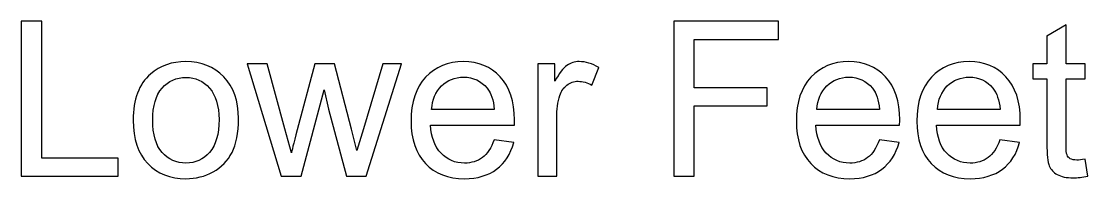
# Model space of a CAD drawing. Header units: millimetres. Extents: x -961 to -101, y 26 to 952.
# Drawn here: x -909.7 to -847.2, y 903.8 to 913 of the extents above; entities that cross this region are included whole.
import ezdxf

# ---------------------------------------------------------------- set-up
doc = ezdxf.new("R2010")
doc.units = ezdxf.units.MM
doc.header["$MEASUREMENT"] = 0
doc.layers.add('Layer 1', color=7, linetype='Continuous')

msp = doc.modelspace()

# ---------------------------------------------------------------- linework, layer by layer
at = {"layer": 'Layer 1', "color": 250}
for points, knots in [([(-909.7424, 903.8897), (-909.7424, 903.8897), (-909.7424, 912.9829), (-909.7424, 912.9829), (-909.7424, 912.9829), (-909.7424, 912.9829), (-908.5359, 912.9829), (-908.5359, 912.9829), (-908.5359, 912.9829), (-908.5359, 912.9829), (-908.5359, 904.9565), (-908.5359, 904.9565), (-908.5359, 904.9565), (-908.5359, 904.9565), (-904.0655, 904.9565), (-904.0655, 904.9565), (-904.0655, 904.9565), (-904.0655, 904.9565), (-904.0655, 903.8897), (-904.0655, 903.8897), (-904.0655, 903.8897), (-904.0655, 903.8897), (-909.7424, 903.8897), (-909.7424, 903.8897)], [0, 0, 0, 0, 0.1428571, 0.1428571, 0.1428571, 0.1428571, 0.2857143, 0.2857143, 0.2857143, 0.2857143, 0.4285714, 0.4285714, 0.4285714, 0.4285714, 0.5714286, 0.5714286, 0.5714286, 0.5714286, 0.7142857, 0.7142857, 0.7142857, 0.7142857, 1, 1, 1, 1]), ([(-871.5091, 903.8897), (-871.5091, 903.8897), (-871.5091, 912.9829), (-871.5091, 912.9829), (-871.5091, 912.9829), (-871.5091, 912.9829), (-865.375, 912.9829), (-865.375, 912.9829), (-865.375, 912.9829), (-865.375, 912.9829), (-865.375, 911.9161), (-865.375, 911.9161), (-865.375, 911.9161), (-865.375, 911.9161), (-870.3026, 911.9161), (-870.3026, 911.9161), (-870.3026, 911.9161), (-870.3026, 911.9161), (-870.3026, 909.084), (-870.3026, 909.084), (-870.3026, 909.084), (-870.3026, 909.084), (-866.0354, 909.084), (-866.0354, 909.084), (-866.0354, 909.084), (-866.0354, 909.084), (-866.0354, 908.0172), (-866.0354, 908.0172), (-866.0354, 908.0172), (-866.0354, 908.0172), (-870.3026, 908.0172), (-870.3026, 908.0172), (-870.3026, 908.0172), (-870.3026, 908.0172), (-870.3026, 903.8897), (-870.3026, 903.8897), (-870.3026, 903.8897), (-870.3026, 903.8897), (-871.5091, 903.8897), (-871.5091, 903.8897)], [0, 0, 0, 0, 0.0909091, 0.0909091, 0.0909091, 0.0909091, 0.1818182, 0.1818182, 0.1818182, 0.1818182, 0.2727273, 0.2727273, 0.2727273, 0.2727273, 0.3636364, 0.3636364, 0.3636364, 0.3636364, 0.4545455, 0.4545455, 0.4545455, 0.4545455, 0.5454545, 0.5454545, 0.5454545, 0.5454545, 0.6363636, 0.6363636, 0.6363636, 0.6363636, 0.7272727, 0.7272727, 0.7272727, 0.7272727, 0.8181818, 0.8181818, 0.8181818, 0.8181818, 1, 1, 1, 1]), ([(-847.4024, 904.8867), (-847.4024, 904.8867), (-847.25, 903.9003), (-847.25, 903.9003), (-847.25, 903.9003), (-847.5633, 903.8347), (-847.8448, 903.8008), (-848.0903, 903.8008), (-848.0903, 903.8008), (-848.4946, 903.8008), (-848.8079, 903.8643), (-849.0322, 903.9934), (-849.0322, 903.9934), (-849.2545, 904.1225), (-849.4111, 904.2898), (-849.5021, 904.4993), (-849.5021, 904.4993), (-849.5931, 904.7089), (-849.6376, 905.1491), (-849.6376, 905.8201), (-849.6376, 905.8201), (-849.6376, 905.8201), (-849.6376, 909.6174), (-849.6376, 909.6174), (-849.6376, 909.6174), (-849.6376, 909.6174), (-850.4631, 909.6174), (-850.4631, 909.6174), (-850.4631, 909.6174), (-850.4631, 909.6174), (-850.4631, 910.481), (-850.4631, 910.481), (-850.4631, 910.481), (-850.4631, 910.481), (-849.6376, 910.481), (-849.6376, 910.481), (-849.6376, 910.481), (-849.6376, 910.481), (-849.6376, 912.1108), (-849.6376, 912.1108), (-849.6376, 912.1108), (-849.6376, 912.1108), (-848.52, 912.7818), (-848.52, 912.7818), (-848.52, 912.7818), (-848.52, 912.7818), (-848.52, 910.481), (-848.52, 910.481), (-848.52, 910.481), (-848.52, 910.481), (-847.4024, 910.481), (-847.4024, 910.481), (-847.4024, 910.481), (-847.4024, 910.481), (-847.4024, 909.6174), (-847.4024, 909.6174), (-847.4024, 909.6174), (-847.4024, 909.6174), (-848.52, 909.6174), (-848.52, 909.6174), (-848.52, 909.6174), (-848.52, 909.6174), (-848.52, 905.7566), (-848.52, 905.7566), (-848.52, 905.7566), (-848.52, 905.437), (-848.5009, 905.2317), (-848.4607, 905.1407), (-848.4607, 905.1407), (-848.4226, 905.0496), (-848.3591, 904.9777), (-848.2702, 904.9226), (-848.2702, 904.9226), (-848.1813, 904.8697), (-848.0543, 904.8422), (-847.8892, 904.8422), (-847.8892, 904.8422), (-847.7665, 904.8422), (-847.6035, 904.857), (-847.4024, 904.8867)], [0, 0, 0, 0, 0.047619, 0.047619, 0.047619, 0.047619, 0.0952381, 0.0952381, 0.0952381, 0.0952381, 0.1428571, 0.1428571, 0.1428571, 0.1428571, 0.1904762, 0.1904762, 0.1904762, 0.1904762, 0.2380952, 0.2380952, 0.2380952, 0.2380952, 0.2857143, 0.2857143, 0.2857143, 0.2857143, 0.3333333, 0.3333333, 0.3333333, 0.3333333, 0.3809524, 0.3809524, 0.3809524, 0.3809524, 0.4285714, 0.4285714, 0.4285714, 0.4285714, 0.4761905, 0.4761905, 0.4761905, 0.4761905, 0.5238095, 0.5238095, 0.5238095, 0.5238095, 0.5714286, 0.5714286, 0.5714286, 0.5714286, 0.6190476, 0.6190476, 0.6190476, 0.6190476, 0.6666667, 0.6666667, 0.6666667, 0.6666667, 0.7142857, 0.7142857, 0.7142857, 0.7142857, 0.7619048, 0.7619048, 0.7619048, 0.7619048, 0.8095238, 0.8095238, 0.8095238, 0.8095238, 0.8571429, 0.8571429, 0.8571429, 0.8571429, 0.9047619, 0.9047619, 0.9047619, 0.9047619, 1, 1, 1, 1]), ([(-903.1871, 907.1854), (-903.1871, 908.4024), (-902.8484, 909.3041), (-902.169, 909.8905), (-902.169, 909.8905), (-901.6038, 910.3773), (-900.9117, 910.6207), (-900.0968, 910.6207), (-900.0968, 910.6207), (-899.1929, 910.6207), (-898.4521, 910.3244), (-897.8764, 909.7317), (-897.8764, 909.7317), (-897.3028, 909.1412), (-897.0149, 908.322), (-897.0149, 907.2785), (-897.0149, 907.2785), (-897.0149, 906.4318), (-897.1419, 905.7672), (-897.3959, 905.2825), (-897.3959, 905.2825), (-897.6499, 904.7978), (-898.0203, 904.421), (-898.5071, 904.1522), (-898.5071, 904.1522), (-898.9919, 903.8833), (-899.5231, 903.75), (-900.0968, 903.75), (-900.0968, 903.75), (-901.0196, 903.75), (-901.7647, 904.0442), (-902.3341, 904.6348), (-902.3341, 904.6348), (-902.9035, 905.2253), (-903.1871, 906.0762), (-903.1871, 907.1854)], [0, 0, 0, 0, 0.1, 0.1, 0.1, 0.1, 0.2, 0.2, 0.2, 0.2, 0.3, 0.3, 0.3, 0.3, 0.4, 0.4, 0.4, 0.4, 0.5, 0.5, 0.5, 0.5, 0.6, 0.6, 0.6, 0.6, 0.7, 0.7, 0.7, 0.7, 0.8, 0.8, 0.8, 0.8, 1, 1, 1, 1]), ([(-882.0374, 906.0233), (-882.0374, 906.0233), (-880.8817, 905.8709), (-880.8817, 905.8709), (-880.8817, 905.8709), (-881.0616, 905.1999), (-881.3982, 904.6771), (-881.8892, 904.3067), (-881.8892, 904.3067), (-882.3803, 903.9363), (-883.0068, 903.75), (-883.7709, 903.75), (-883.7709, 903.75), (-884.7319, 903.75), (-885.4939, 904.0463), (-886.0569, 904.639), (-886.0569, 904.639), (-886.62, 905.2296), (-886.9015, 906.0614), (-886.9015, 907.1303), (-886.9015, 907.1303), (-886.9015, 908.2352), (-886.6179, 909.0946), (-886.0485, 909.7042), (-886.0485, 909.7042), (-885.4791, 910.3159), (-884.7404, 910.6207), (-883.8323, 910.6207), (-883.8323, 910.6207), (-882.9539, 910.6207), (-882.2364, 910.3223), (-881.6797, 909.7232), (-881.6797, 909.7232), (-881.123, 909.1242), (-880.8436, 908.2818), (-880.8436, 907.1959), (-880.8436, 907.1959), (-880.8436, 907.1303), (-880.8457, 907.0308), (-880.8499, 906.8996), (-880.8499, 906.8996), (-880.8499, 906.8996), (-885.7585, 906.8996), (-885.7585, 906.8996), (-885.7585, 906.8996), (-885.7162, 906.1778), (-885.513, 905.6233), (-885.1447, 905.2401), (-885.1447, 905.2401), (-884.7785, 904.857), (-884.3192, 904.6644), (-883.7709, 904.6644), (-883.7709, 904.6644), (-883.3624, 904.6644), (-883.0132, 904.7724), (-882.7253, 904.9883), (-882.7253, 904.9883), (-882.4353, 905.2042), (-882.2067, 905.5492), (-882.0374, 906.0233)], [0, 0, 0, 0, 0.0625, 0.0625, 0.0625, 0.0625, 0.125, 0.125, 0.125, 0.125, 0.1875, 0.1875, 0.1875, 0.1875, 0.25, 0.25, 0.25, 0.25, 0.3125, 0.3125, 0.3125, 0.3125, 0.375, 0.375, 0.375, 0.375, 0.4375, 0.4375, 0.4375, 0.4375, 0.5, 0.5, 0.5, 0.5, 0.5625, 0.5625, 0.5625, 0.5625, 0.625, 0.625, 0.625, 0.625, 0.6875, 0.6875, 0.6875, 0.6875, 0.75, 0.75, 0.75, 0.75, 0.8125, 0.8125, 0.8125, 0.8125, 0.875, 0.875, 0.875, 0.875, 1, 1, 1, 1]), ([(-879.4826, 903.8897), (-879.4826, 903.8897), (-879.4826, 910.481), (-879.4826, 910.481), (-879.4826, 910.481), (-879.4826, 910.481), (-878.4793, 910.481), (-878.4793, 910.481), (-878.4793, 910.481), (-878.4793, 910.481), (-878.4793, 909.4714), (-878.4793, 909.4714), (-878.4793, 909.4714), (-878.2232, 909.9391), (-877.9861, 910.2482), (-877.7681, 910.3963), (-877.7681, 910.3963), (-877.5501, 910.5466), (-877.3109, 910.6207), (-877.0505, 910.6207), (-877.0505, 910.6207), (-876.6738, 910.6207), (-876.2907, 910.5022), (-875.9012, 910.2672), (-875.9012, 910.2672), (-875.9012, 910.2672), (-876.2991, 909.2364), (-876.2991, 909.2364), (-876.2991, 909.2364), (-876.5701, 909.3888), (-876.841, 909.465), (-877.1119, 909.465), (-877.1119, 909.465), (-877.3553, 909.465), (-877.5734, 909.3909), (-877.766, 909.2449), (-877.766, 909.2449), (-877.9586, 909.0988), (-878.0962, 908.8956), (-878.1787, 908.6353), (-878.1787, 908.6353), (-878.3036, 908.2395), (-878.365, 907.8055), (-878.365, 907.3335), (-878.365, 907.3335), (-878.365, 907.3335), (-878.365, 903.8897), (-878.365, 903.8897), (-878.365, 903.8897), (-878.365, 903.8897), (-879.4826, 903.8897), (-879.4826, 903.8897)], [0, 0, 0, 0, 0.0714286, 0.0714286, 0.0714286, 0.0714286, 0.1428571, 0.1428571, 0.1428571, 0.1428571, 0.2142857, 0.2142857, 0.2142857, 0.2142857, 0.2857143, 0.2857143, 0.2857143, 0.2857143, 0.3571429, 0.3571429, 0.3571429, 0.3571429, 0.4285714, 0.4285714, 0.4285714, 0.4285714, 0.5, 0.5, 0.5, 0.5, 0.5714286, 0.5714286, 0.5714286, 0.5714286, 0.6428571, 0.6428571, 0.6428571, 0.6428571, 0.7142857, 0.7142857, 0.7142857, 0.7142857, 0.7857143, 0.7857143, 0.7857143, 0.7857143, 0.8571429, 0.8571429, 0.8571429, 0.8571429, 1, 1, 1, 1]), ([(-859.4589, 906.0233), (-859.4589, 906.0233), (-858.3032, 905.8709), (-858.3032, 905.8709), (-858.3032, 905.8709), (-858.4831, 905.1999), (-858.8197, 904.6771), (-859.3107, 904.3067), (-859.3107, 904.3067), (-859.8018, 903.9363), (-860.4283, 903.75), (-861.1924, 903.75), (-861.1924, 903.75), (-862.1534, 903.75), (-862.9154, 904.0463), (-863.4784, 904.639), (-863.4784, 904.639), (-864.0415, 905.2296), (-864.323, 906.0614), (-864.323, 907.1303), (-864.323, 907.1303), (-864.323, 908.2352), (-864.0394, 909.0946), (-863.47, 909.7042), (-863.47, 909.7042), (-862.9006, 910.3159), (-862.1619, 910.6207), (-861.2538, 910.6207), (-861.2538, 910.6207), (-860.3754, 910.6207), (-859.6579, 910.3223), (-859.1012, 909.7232), (-859.1012, 909.7232), (-858.5445, 909.1242), (-858.2651, 908.2818), (-858.2651, 907.1959), (-858.2651, 907.1959), (-858.2651, 907.1303), (-858.2672, 907.0308), (-858.2714, 906.8996), (-858.2714, 906.8996), (-858.2714, 906.8996), (-863.18, 906.8996), (-863.18, 906.8996), (-863.18, 906.8996), (-863.1377, 906.1778), (-862.9345, 905.6233), (-862.5662, 905.2401), (-862.5662, 905.2401), (-862.2, 904.857), (-861.7407, 904.6644), (-861.1924, 904.6644), (-861.1924, 904.6644), (-860.7839, 904.6644), (-860.4347, 904.7724), (-860.1468, 904.9883), (-860.1468, 904.9883), (-859.8568, 905.2042), (-859.6282, 905.5492), (-859.4589, 906.0233)], [0, 0, 0, 0, 0.0625, 0.0625, 0.0625, 0.0625, 0.125, 0.125, 0.125, 0.125, 0.1875, 0.1875, 0.1875, 0.1875, 0.25, 0.25, 0.25, 0.25, 0.3125, 0.3125, 0.3125, 0.3125, 0.375, 0.375, 0.375, 0.375, 0.4375, 0.4375, 0.4375, 0.4375, 0.5, 0.5, 0.5, 0.5, 0.5625, 0.5625, 0.5625, 0.5625, 0.625, 0.625, 0.625, 0.625, 0.6875, 0.6875, 0.6875, 0.6875, 0.75, 0.75, 0.75, 0.75, 0.8125, 0.8125, 0.8125, 0.8125, 0.875, 0.875, 0.875, 0.875, 1, 1, 1, 1]), ([(-852.3956, 906.0233), (-852.3956, 906.0233), (-851.2399, 905.8709), (-851.2399, 905.8709), (-851.2399, 905.8709), (-851.4198, 905.1999), (-851.7564, 904.6771), (-852.2474, 904.3067), (-852.2474, 904.3067), (-852.7385, 903.9363), (-853.365, 903.75), (-854.1291, 903.75), (-854.1291, 903.75), (-855.0901, 903.75), (-855.8521, 904.0463), (-856.4151, 904.639), (-856.4151, 904.639), (-856.9782, 905.2296), (-857.2597, 906.0614), (-857.2597, 907.1303), (-857.2597, 907.1303), (-857.2597, 908.2352), (-856.9761, 909.0946), (-856.4067, 909.7042), (-856.4067, 909.7042), (-855.8373, 910.3159), (-855.0986, 910.6207), (-854.1905, 910.6207), (-854.1905, 910.6207), (-853.3121, 910.6207), (-852.5946, 910.3223), (-852.0379, 909.7232), (-852.0379, 909.7232), (-851.4812, 909.1242), (-851.2018, 908.2818), (-851.2018, 907.1959), (-851.2018, 907.1959), (-851.2018, 907.1303), (-851.2039, 907.0308), (-851.2081, 906.8996), (-851.2081, 906.8996), (-851.2081, 906.8996), (-856.1167, 906.8996), (-856.1167, 906.8996), (-856.1167, 906.8996), (-856.0744, 906.1778), (-855.8712, 905.6233), (-855.5029, 905.2401), (-855.5029, 905.2401), (-855.1367, 904.857), (-854.6774, 904.6644), (-854.1291, 904.6644), (-854.1291, 904.6644), (-853.7206, 904.6644), (-853.3714, 904.7724), (-853.0835, 904.9883), (-853.0835, 904.9883), (-852.7935, 905.2042), (-852.5649, 905.5492), (-852.3956, 906.0233)], [0, 0, 0, 0, 0.0625, 0.0625, 0.0625, 0.0625, 0.125, 0.125, 0.125, 0.125, 0.1875, 0.1875, 0.1875, 0.1875, 0.25, 0.25, 0.25, 0.25, 0.3125, 0.3125, 0.3125, 0.3125, 0.375, 0.375, 0.375, 0.375, 0.4375, 0.4375, 0.4375, 0.4375, 0.5, 0.5, 0.5, 0.5, 0.5625, 0.5625, 0.5625, 0.5625, 0.625, 0.625, 0.625, 0.625, 0.6875, 0.6875, 0.6875, 0.6875, 0.75, 0.75, 0.75, 0.75, 0.8125, 0.8125, 0.8125, 0.8125, 0.875, 0.875, 0.875, 0.875, 1, 1, 1, 1]), ([(-894.5194, 903.8897), (-894.5194, 903.8897), (-896.5111, 910.481), (-896.5111, 910.481), (-896.5111, 910.481), (-896.5111, 910.481), (-895.3427, 910.481), (-895.3427, 910.481), (-895.3427, 910.481), (-895.3427, 910.481), (-894.2908, 906.6774), (-894.2908, 906.6774), (-894.2908, 906.6774), (-894.2908, 906.6774), (-893.9182, 905.2613), (-893.9182, 905.2613), (-893.9182, 905.2613), (-893.9034, 905.3312), (-893.7891, 905.7841), (-893.5774, 906.6202), (-893.5774, 906.6202), (-893.5774, 906.6202), (-892.5339, 910.481), (-892.5339, 910.481), (-892.5339, 910.481), (-892.5339, 910.481), (-891.3888, 910.481), (-891.3888, 910.481), (-891.3888, 910.481), (-891.3888, 910.481), (-890.3961, 906.6541), (-890.3961, 906.6541), (-890.3961, 906.6541), (-890.3961, 906.6541), (-890.0722, 905.3989), (-890.0722, 905.3989), (-890.0722, 905.3989), (-890.0722, 905.3989), (-889.6934, 906.671), (-889.6934, 906.671), (-889.6934, 906.671), (-889.6934, 906.671), (-888.5546, 910.481), (-888.5546, 910.481), (-888.5546, 910.481), (-888.5546, 910.481), (-887.4687, 910.481), (-887.4687, 910.481), (-887.4687, 910.481), (-887.4687, 910.481), (-889.5367, 903.8897), (-889.5367, 903.8897), (-889.5367, 903.8897), (-889.5367, 903.8897), (-890.6924, 903.8897), (-890.6924, 903.8897), (-890.6924, 903.8897), (-890.6924, 903.8897), (-891.7381, 907.8331), (-891.7381, 907.8331), (-891.7381, 907.8331), (-891.7381, 907.8331), (-892.0026, 908.9612), (-892.0026, 908.9612), (-892.0026, 908.9612), (-892.0026, 908.9612), (-893.3361, 903.8897), (-893.3361, 903.8897), (-893.3361, 903.8897), (-893.3361, 903.8897), (-894.5194, 903.8897), (-894.5194, 903.8897)], [0, 0, 0, 0, 0.0526316, 0.0526316, 0.0526316, 0.0526316, 0.1052632, 0.1052632, 0.1052632, 0.1052632, 0.1578947, 0.1578947, 0.1578947, 0.1578947, 0.2105263, 0.2105263, 0.2105263, 0.2105263, 0.2631579, 0.2631579, 0.2631579, 0.2631579, 0.3157895, 0.3157895, 0.3157895, 0.3157895, 0.3684211, 0.3684211, 0.3684211, 0.3684211, 0.4210526, 0.4210526, 0.4210526, 0.4210526, 0.4736842, 0.4736842, 0.4736842, 0.4736842, 0.5263158, 0.5263158, 0.5263158, 0.5263158, 0.5789474, 0.5789474, 0.5789474, 0.5789474, 0.6315789, 0.6315789, 0.6315789, 0.6315789, 0.6842105, 0.6842105, 0.6842105, 0.6842105, 0.7368421, 0.7368421, 0.7368421, 0.7368421, 0.7894737, 0.7894737, 0.7894737, 0.7894737, 0.8421053, 0.8421053, 0.8421053, 0.8421053, 0.8947368, 0.8947368, 0.8947368, 0.8947368, 1, 1, 1, 1]), ([(-902.0441, 907.1832), (-902.0441, 906.3408), (-901.8599, 905.71), (-901.4916, 905.2931), (-901.4916, 905.2931), (-901.1212, 904.874), (-900.6577, 904.6644), (-900.0968, 904.6644), (-900.0968, 904.6644), (-899.5422, 904.6644), (-899.0808, 904.874), (-898.7103, 905.2952), (-898.7103, 905.2952), (-898.342, 905.7164), (-898.1579, 906.3577), (-898.1579, 907.2192), (-898.1579, 907.2192), (-898.1579, 908.032), (-898.3442, 908.648), (-898.7146, 909.065), (-898.7146, 909.065), (-899.085, 909.4841), (-899.5464, 909.6936), (-900.0968, 909.6936), (-900.0968, 909.6936), (-900.6577, 909.6936), (-901.1212, 909.4862), (-901.4916, 909.0692), (-901.4916, 909.0692), (-901.8599, 908.6522), (-902.0441, 908.0236), (-902.0441, 907.1832)], [0, 0, 0, 0, 0.1111111, 0.1111111, 0.1111111, 0.1111111, 0.2222222, 0.2222222, 0.2222222, 0.2222222, 0.3333333, 0.3333333, 0.3333333, 0.3333333, 0.4444444, 0.4444444, 0.4444444, 0.4444444, 0.5555556, 0.5555556, 0.5555556, 0.5555556, 0.6666667, 0.6666667, 0.6666667, 0.6666667, 0.7777778, 0.7777778, 0.7777778, 0.7777778, 1, 1, 1, 1]), ([(-885.695, 907.814), (-885.695, 907.814), (-882.0247, 907.814), (-882.0247, 907.814), (-882.0247, 907.814), (-882.0734, 908.3686), (-882.2152, 908.7834), (-882.4459, 909.0607), (-882.4459, 909.0607), (-882.7994, 909.4904), (-883.2608, 909.7063), (-883.826, 909.7063), (-883.826, 909.7063), (-884.3382, 909.7063), (-884.7679, 909.5349), (-885.1171, 909.192), (-885.1171, 909.192), (-885.4643, 908.8491), (-885.6569, 908.3897), (-885.695, 907.814)], [0, 0, 0, 0, 0.1666667, 0.1666667, 0.1666667, 0.1666667, 0.3333333, 0.3333333, 0.3333333, 0.3333333, 0.5, 0.5, 0.5, 0.5, 0.6666667, 0.6666667, 0.6666667, 0.6666667, 1, 1, 1, 1]), ([(-863.1165, 907.814), (-863.1165, 907.814), (-859.4462, 907.814), (-859.4462, 907.814), (-859.4462, 907.814), (-859.4949, 908.3686), (-859.6367, 908.7834), (-859.8674, 909.0607), (-859.8674, 909.0607), (-860.2209, 909.4904), (-860.6823, 909.7063), (-861.2475, 909.7063), (-861.2475, 909.7063), (-861.7597, 909.7063), (-862.1894, 909.5349), (-862.5386, 909.192), (-862.5386, 909.192), (-862.8858, 908.8491), (-863.0784, 908.3897), (-863.1165, 907.814)], [0, 0, 0, 0, 0.1666667, 0.1666667, 0.1666667, 0.1666667, 0.3333333, 0.3333333, 0.3333333, 0.3333333, 0.5, 0.5, 0.5, 0.5, 0.6666667, 0.6666667, 0.6666667, 0.6666667, 1, 1, 1, 1]), ([(-856.0532, 907.814), (-856.0532, 907.814), (-852.3829, 907.814), (-852.3829, 907.814), (-852.3829, 907.814), (-852.4316, 908.3686), (-852.5734, 908.7834), (-852.8041, 909.0607), (-852.8041, 909.0607), (-853.1576, 909.4904), (-853.619, 909.7063), (-854.1842, 909.7063), (-854.1842, 909.7063), (-854.6964, 909.7063), (-855.1261, 909.5349), (-855.4753, 909.192), (-855.4753, 909.192), (-855.8225, 908.8491), (-856.0151, 908.3897), (-856.0532, 907.814)], [0, 0, 0, 0, 0.1666667, 0.1666667, 0.1666667, 0.1666667, 0.3333333, 0.3333333, 0.3333333, 0.3333333, 0.5, 0.5, 0.5, 0.5, 0.6666667, 0.6666667, 0.6666667, 0.6666667, 1, 1, 1, 1])]:
    msp.add_open_spline(points, degree=3, knots=knots, dxfattribs=at)
at = {"layer": 'Layer 1', "color": 250, "lineweight": 9}
for points, knots in [([(-909.7424, 903.8897), (-909.7424, 903.8897), (-909.7424, 912.9829), (-909.7424, 912.9829), (-909.7424, 912.9829), (-909.7424, 912.9829), (-908.5359, 912.9829), (-908.5359, 912.9829), (-908.5359, 912.9829), (-908.5359, 912.9829), (-908.5359, 904.9565), (-908.5359, 904.9565), (-908.5359, 904.9565), (-908.5359, 904.9565), (-904.0655, 904.9565), (-904.0655, 904.9565), (-904.0655, 904.9565), (-904.0655, 904.9565), (-904.0655, 903.8897), (-904.0655, 903.8897), (-904.0655, 903.8897), (-904.0655, 903.8897), (-909.7424, 903.8897), (-909.7424, 903.8897)], [0, 0, 0, 0, 0.1428571, 0.1428571, 0.1428571, 0.1428571, 0.2857143, 0.2857143, 0.2857143, 0.2857143, 0.4285714, 0.4285714, 0.4285714, 0.4285714, 0.5714286, 0.5714286, 0.5714286, 0.5714286, 0.7142857, 0.7142857, 0.7142857, 0.7142857, 1, 1, 1, 1]), ([(-871.5091, 903.8897), (-871.5091, 903.8897), (-871.5091, 912.9829), (-871.5091, 912.9829), (-871.5091, 912.9829), (-871.5091, 912.9829), (-865.375, 912.9829), (-865.375, 912.9829), (-865.375, 912.9829), (-865.375, 912.9829), (-865.375, 911.9161), (-865.375, 911.9161), (-865.375, 911.9161), (-865.375, 911.9161), (-870.3026, 911.9161), (-870.3026, 911.9161), (-870.3026, 911.9161), (-870.3026, 911.9161), (-870.3026, 909.084), (-870.3026, 909.084), (-870.3026, 909.084), (-870.3026, 909.084), (-866.0354, 909.084), (-866.0354, 909.084), (-866.0354, 909.084), (-866.0354, 909.084), (-866.0354, 908.0172), (-866.0354, 908.0172), (-866.0354, 908.0172), (-866.0354, 908.0172), (-870.3026, 908.0172), (-870.3026, 908.0172), (-870.3026, 908.0172), (-870.3026, 908.0172), (-870.3026, 903.8897), (-870.3026, 903.8897), (-870.3026, 903.8897), (-870.3026, 903.8897), (-871.5091, 903.8897), (-871.5091, 903.8897)], [0, 0, 0, 0, 0.0909091, 0.0909091, 0.0909091, 0.0909091, 0.1818182, 0.1818182, 0.1818182, 0.1818182, 0.2727273, 0.2727273, 0.2727273, 0.2727273, 0.3636364, 0.3636364, 0.3636364, 0.3636364, 0.4545455, 0.4545455, 0.4545455, 0.4545455, 0.5454545, 0.5454545, 0.5454545, 0.5454545, 0.6363636, 0.6363636, 0.6363636, 0.6363636, 0.7272727, 0.7272727, 0.7272727, 0.7272727, 0.8181818, 0.8181818, 0.8181818, 0.8181818, 1, 1, 1, 1]), ([(-847.4024, 904.8867), (-847.4024, 904.8867), (-847.25, 903.9003), (-847.25, 903.9003), (-847.25, 903.9003), (-847.5633, 903.8347), (-847.8448, 903.8008), (-848.0903, 903.8008), (-848.0903, 903.8008), (-848.4946, 903.8008), (-848.8079, 903.8643), (-849.0322, 903.9934), (-849.0322, 903.9934), (-849.2545, 904.1225), (-849.4111, 904.2898), (-849.5021, 904.4993), (-849.5021, 904.4993), (-849.5931, 904.7089), (-849.6376, 905.1491), (-849.6376, 905.8201), (-849.6376, 905.8201), (-849.6376, 905.8201), (-849.6376, 909.6174), (-849.6376, 909.6174), (-849.6376, 909.6174), (-849.6376, 909.6174), (-850.4631, 909.6174), (-850.4631, 909.6174), (-850.4631, 909.6174), (-850.4631, 909.6174), (-850.4631, 910.481), (-850.4631, 910.481), (-850.4631, 910.481), (-850.4631, 910.481), (-849.6376, 910.481), (-849.6376, 910.481), (-849.6376, 910.481), (-849.6376, 910.481), (-849.6376, 912.1108), (-849.6376, 912.1108), (-849.6376, 912.1108), (-849.6376, 912.1108), (-848.52, 912.7818), (-848.52, 912.7818), (-848.52, 912.7818), (-848.52, 912.7818), (-848.52, 910.481), (-848.52, 910.481), (-848.52, 910.481), (-848.52, 910.481), (-847.4024, 910.481), (-847.4024, 910.481), (-847.4024, 910.481), (-847.4024, 910.481), (-847.4024, 909.6174), (-847.4024, 909.6174), (-847.4024, 909.6174), (-847.4024, 909.6174), (-848.52, 909.6174), (-848.52, 909.6174), (-848.52, 909.6174), (-848.52, 909.6174), (-848.52, 905.7566), (-848.52, 905.7566), (-848.52, 905.7566), (-848.52, 905.437), (-848.5009, 905.2317), (-848.4607, 905.1407), (-848.4607, 905.1407), (-848.4226, 905.0496), (-848.3591, 904.9777), (-848.2702, 904.9226), (-848.2702, 904.9226), (-848.1813, 904.8697), (-848.0543, 904.8422), (-847.8892, 904.8422), (-847.8892, 904.8422), (-847.7665, 904.8422), (-847.6035, 904.857), (-847.4024, 904.8867)], [0, 0, 0, 0, 0.047619, 0.047619, 0.047619, 0.047619, 0.0952381, 0.0952381, 0.0952381, 0.0952381, 0.1428571, 0.1428571, 0.1428571, 0.1428571, 0.1904762, 0.1904762, 0.1904762, 0.1904762, 0.2380952, 0.2380952, 0.2380952, 0.2380952, 0.2857143, 0.2857143, 0.2857143, 0.2857143, 0.3333333, 0.3333333, 0.3333333, 0.3333333, 0.3809524, 0.3809524, 0.3809524, 0.3809524, 0.4285714, 0.4285714, 0.4285714, 0.4285714, 0.4761905, 0.4761905, 0.4761905, 0.4761905, 0.5238095, 0.5238095, 0.5238095, 0.5238095, 0.5714286, 0.5714286, 0.5714286, 0.5714286, 0.6190476, 0.6190476, 0.6190476, 0.6190476, 0.6666667, 0.6666667, 0.6666667, 0.6666667, 0.7142857, 0.7142857, 0.7142857, 0.7142857, 0.7619048, 0.7619048, 0.7619048, 0.7619048, 0.8095238, 0.8095238, 0.8095238, 0.8095238, 0.8571429, 0.8571429, 0.8571429, 0.8571429, 0.9047619, 0.9047619, 0.9047619, 0.9047619, 1, 1, 1, 1]), ([(-903.1871, 907.1854), (-903.1871, 908.4024), (-902.8484, 909.3041), (-902.169, 909.8905), (-902.169, 909.8905), (-901.6038, 910.3773), (-900.9117, 910.6207), (-900.0968, 910.6207), (-900.0968, 910.6207), (-899.1929, 910.6207), (-898.4521, 910.3244), (-897.8764, 909.7317), (-897.8764, 909.7317), (-897.3028, 909.1412), (-897.0149, 908.322), (-897.0149, 907.2785), (-897.0149, 907.2785), (-897.0149, 906.4318), (-897.1419, 905.7672), (-897.3959, 905.2825), (-897.3959, 905.2825), (-897.6499, 904.7978), (-898.0203, 904.421), (-898.5071, 904.1522), (-898.5071, 904.1522), (-898.9919, 903.8833), (-899.5231, 903.75), (-900.0968, 903.75), (-900.0968, 903.75), (-901.0196, 903.75), (-901.7647, 904.0442), (-902.3341, 904.6348), (-902.3341, 904.6348), (-902.9035, 905.2253), (-903.1871, 906.0762), (-903.1871, 907.1854)], [0, 0, 0, 0, 0.1, 0.1, 0.1, 0.1, 0.2, 0.2, 0.2, 0.2, 0.3, 0.3, 0.3, 0.3, 0.4, 0.4, 0.4, 0.4, 0.5, 0.5, 0.5, 0.5, 0.6, 0.6, 0.6, 0.6, 0.7, 0.7, 0.7, 0.7, 0.8, 0.8, 0.8, 0.8, 1, 1, 1, 1]), ([(-882.0374, 906.0233), (-882.0374, 906.0233), (-880.8817, 905.8709), (-880.8817, 905.8709), (-880.8817, 905.8709), (-881.0616, 905.1999), (-881.3982, 904.6771), (-881.8892, 904.3067), (-881.8892, 904.3067), (-882.3803, 903.9363), (-883.0068, 903.75), (-883.7709, 903.75), (-883.7709, 903.75), (-884.7319, 903.75), (-885.4939, 904.0463), (-886.0569, 904.639), (-886.0569, 904.639), (-886.62, 905.2296), (-886.9015, 906.0614), (-886.9015, 907.1303), (-886.9015, 907.1303), (-886.9015, 908.2352), (-886.6179, 909.0946), (-886.0485, 909.7042), (-886.0485, 909.7042), (-885.4791, 910.3159), (-884.7404, 910.6207), (-883.8323, 910.6207), (-883.8323, 910.6207), (-882.9539, 910.6207), (-882.2364, 910.3223), (-881.6797, 909.7232), (-881.6797, 909.7232), (-881.123, 909.1242), (-880.8436, 908.2818), (-880.8436, 907.1959), (-880.8436, 907.1959), (-880.8436, 907.1303), (-880.8457, 907.0308), (-880.8499, 906.8996), (-880.8499, 906.8996), (-880.8499, 906.8996), (-885.7585, 906.8996), (-885.7585, 906.8996), (-885.7585, 906.8996), (-885.7162, 906.1778), (-885.513, 905.6233), (-885.1447, 905.2401), (-885.1447, 905.2401), (-884.7785, 904.857), (-884.3192, 904.6644), (-883.7709, 904.6644), (-883.7709, 904.6644), (-883.3624, 904.6644), (-883.0132, 904.7724), (-882.7253, 904.9883), (-882.7253, 904.9883), (-882.4353, 905.2042), (-882.2067, 905.5492), (-882.0374, 906.0233)], [0, 0, 0, 0, 0.0625, 0.0625, 0.0625, 0.0625, 0.125, 0.125, 0.125, 0.125, 0.1875, 0.1875, 0.1875, 0.1875, 0.25, 0.25, 0.25, 0.25, 0.3125, 0.3125, 0.3125, 0.3125, 0.375, 0.375, 0.375, 0.375, 0.4375, 0.4375, 0.4375, 0.4375, 0.5, 0.5, 0.5, 0.5, 0.5625, 0.5625, 0.5625, 0.5625, 0.625, 0.625, 0.625, 0.625, 0.6875, 0.6875, 0.6875, 0.6875, 0.75, 0.75, 0.75, 0.75, 0.8125, 0.8125, 0.8125, 0.8125, 0.875, 0.875, 0.875, 0.875, 1, 1, 1, 1]), ([(-879.4826, 903.8897), (-879.4826, 903.8897), (-879.4826, 910.481), (-879.4826, 910.481), (-879.4826, 910.481), (-879.4826, 910.481), (-878.4793, 910.481), (-878.4793, 910.481), (-878.4793, 910.481), (-878.4793, 910.481), (-878.4793, 909.4714), (-878.4793, 909.4714), (-878.4793, 909.4714), (-878.2232, 909.9391), (-877.9861, 910.2482), (-877.7681, 910.3963), (-877.7681, 910.3963), (-877.5501, 910.5466), (-877.3109, 910.6207), (-877.0505, 910.6207), (-877.0505, 910.6207), (-876.6738, 910.6207), (-876.2907, 910.5022), (-875.9012, 910.2672), (-875.9012, 910.2672), (-875.9012, 910.2672), (-876.2991, 909.2364), (-876.2991, 909.2364), (-876.2991, 909.2364), (-876.5701, 909.3888), (-876.841, 909.465), (-877.1119, 909.465), (-877.1119, 909.465), (-877.3553, 909.465), (-877.5734, 909.3909), (-877.766, 909.2449), (-877.766, 909.2449), (-877.9586, 909.0988), (-878.0962, 908.8956), (-878.1787, 908.6353), (-878.1787, 908.6353), (-878.3036, 908.2395), (-878.365, 907.8055), (-878.365, 907.3335), (-878.365, 907.3335), (-878.365, 907.3335), (-878.365, 903.8897), (-878.365, 903.8897), (-878.365, 903.8897), (-878.365, 903.8897), (-879.4826, 903.8897), (-879.4826, 903.8897)], [0, 0, 0, 0, 0.0714286, 0.0714286, 0.0714286, 0.0714286, 0.1428571, 0.1428571, 0.1428571, 0.1428571, 0.2142857, 0.2142857, 0.2142857, 0.2142857, 0.2857143, 0.2857143, 0.2857143, 0.2857143, 0.3571429, 0.3571429, 0.3571429, 0.3571429, 0.4285714, 0.4285714, 0.4285714, 0.4285714, 0.5, 0.5, 0.5, 0.5, 0.5714286, 0.5714286, 0.5714286, 0.5714286, 0.6428571, 0.6428571, 0.6428571, 0.6428571, 0.7142857, 0.7142857, 0.7142857, 0.7142857, 0.7857143, 0.7857143, 0.7857143, 0.7857143, 0.8571429, 0.8571429, 0.8571429, 0.8571429, 1, 1, 1, 1]), ([(-859.4589, 906.0233), (-859.4589, 906.0233), (-858.3032, 905.8709), (-858.3032, 905.8709), (-858.3032, 905.8709), (-858.4831, 905.1999), (-858.8197, 904.6771), (-859.3107, 904.3067), (-859.3107, 904.3067), (-859.8018, 903.9363), (-860.4283, 903.75), (-861.1924, 903.75), (-861.1924, 903.75), (-862.1534, 903.75), (-862.9154, 904.0463), (-863.4784, 904.639), (-863.4784, 904.639), (-864.0415, 905.2296), (-864.323, 906.0614), (-864.323, 907.1303), (-864.323, 907.1303), (-864.323, 908.2352), (-864.0394, 909.0946), (-863.47, 909.7042), (-863.47, 909.7042), (-862.9006, 910.3159), (-862.1619, 910.6207), (-861.2538, 910.6207), (-861.2538, 910.6207), (-860.3754, 910.6207), (-859.6579, 910.3223), (-859.1012, 909.7232), (-859.1012, 909.7232), (-858.5445, 909.1242), (-858.2651, 908.2818), (-858.2651, 907.1959), (-858.2651, 907.1959), (-858.2651, 907.1303), (-858.2672, 907.0308), (-858.2714, 906.8996), (-858.2714, 906.8996), (-858.2714, 906.8996), (-863.18, 906.8996), (-863.18, 906.8996), (-863.18, 906.8996), (-863.1377, 906.1778), (-862.9345, 905.6233), (-862.5662, 905.2401), (-862.5662, 905.2401), (-862.2, 904.857), (-861.7407, 904.6644), (-861.1924, 904.6644), (-861.1924, 904.6644), (-860.7839, 904.6644), (-860.4347, 904.7724), (-860.1468, 904.9883), (-860.1468, 904.9883), (-859.8568, 905.2042), (-859.6282, 905.5492), (-859.4589, 906.0233)], [0, 0, 0, 0, 0.0625, 0.0625, 0.0625, 0.0625, 0.125, 0.125, 0.125, 0.125, 0.1875, 0.1875, 0.1875, 0.1875, 0.25, 0.25, 0.25, 0.25, 0.3125, 0.3125, 0.3125, 0.3125, 0.375, 0.375, 0.375, 0.375, 0.4375, 0.4375, 0.4375, 0.4375, 0.5, 0.5, 0.5, 0.5, 0.5625, 0.5625, 0.5625, 0.5625, 0.625, 0.625, 0.625, 0.625, 0.6875, 0.6875, 0.6875, 0.6875, 0.75, 0.75, 0.75, 0.75, 0.8125, 0.8125, 0.8125, 0.8125, 0.875, 0.875, 0.875, 0.875, 1, 1, 1, 1]), ([(-852.3956, 906.0233), (-852.3956, 906.0233), (-851.2399, 905.8709), (-851.2399, 905.8709), (-851.2399, 905.8709), (-851.4198, 905.1999), (-851.7564, 904.6771), (-852.2474, 904.3067), (-852.2474, 904.3067), (-852.7385, 903.9363), (-853.365, 903.75), (-854.1291, 903.75), (-854.1291, 903.75), (-855.0901, 903.75), (-855.8521, 904.0463), (-856.4151, 904.639), (-856.4151, 904.639), (-856.9782, 905.2296), (-857.2597, 906.0614), (-857.2597, 907.1303), (-857.2597, 907.1303), (-857.2597, 908.2352), (-856.9761, 909.0946), (-856.4067, 909.7042), (-856.4067, 909.7042), (-855.8373, 910.3159), (-855.0986, 910.6207), (-854.1905, 910.6207), (-854.1905, 910.6207), (-853.3121, 910.6207), (-852.5946, 910.3223), (-852.0379, 909.7232), (-852.0379, 909.7232), (-851.4812, 909.1242), (-851.2018, 908.2818), (-851.2018, 907.1959), (-851.2018, 907.1959), (-851.2018, 907.1303), (-851.2039, 907.0308), (-851.2081, 906.8996), (-851.2081, 906.8996), (-851.2081, 906.8996), (-856.1167, 906.8996), (-856.1167, 906.8996), (-856.1167, 906.8996), (-856.0744, 906.1778), (-855.8712, 905.6233), (-855.5029, 905.2401), (-855.5029, 905.2401), (-855.1367, 904.857), (-854.6774, 904.6644), (-854.1291, 904.6644), (-854.1291, 904.6644), (-853.7206, 904.6644), (-853.3714, 904.7724), (-853.0835, 904.9883), (-853.0835, 904.9883), (-852.7935, 905.2042), (-852.5649, 905.5492), (-852.3956, 906.0233)], [0, 0, 0, 0, 0.0625, 0.0625, 0.0625, 0.0625, 0.125, 0.125, 0.125, 0.125, 0.1875, 0.1875, 0.1875, 0.1875, 0.25, 0.25, 0.25, 0.25, 0.3125, 0.3125, 0.3125, 0.3125, 0.375, 0.375, 0.375, 0.375, 0.4375, 0.4375, 0.4375, 0.4375, 0.5, 0.5, 0.5, 0.5, 0.5625, 0.5625, 0.5625, 0.5625, 0.625, 0.625, 0.625, 0.625, 0.6875, 0.6875, 0.6875, 0.6875, 0.75, 0.75, 0.75, 0.75, 0.8125, 0.8125, 0.8125, 0.8125, 0.875, 0.875, 0.875, 0.875, 1, 1, 1, 1]), ([(-894.5194, 903.8897), (-894.5194, 903.8897), (-896.5111, 910.481), (-896.5111, 910.481), (-896.5111, 910.481), (-896.5111, 910.481), (-895.3427, 910.481), (-895.3427, 910.481), (-895.3427, 910.481), (-895.3427, 910.481), (-894.2908, 906.6774), (-894.2908, 906.6774), (-894.2908, 906.6774), (-894.2908, 906.6774), (-893.9182, 905.2613), (-893.9182, 905.2613), (-893.9182, 905.2613), (-893.9034, 905.3312), (-893.7891, 905.7841), (-893.5774, 906.6202), (-893.5774, 906.6202), (-893.5774, 906.6202), (-892.5339, 910.481), (-892.5339, 910.481), (-892.5339, 910.481), (-892.5339, 910.481), (-891.3888, 910.481), (-891.3888, 910.481), (-891.3888, 910.481), (-891.3888, 910.481), (-890.3961, 906.6541), (-890.3961, 906.6541), (-890.3961, 906.6541), (-890.3961, 906.6541), (-890.0722, 905.3989), (-890.0722, 905.3989), (-890.0722, 905.3989), (-890.0722, 905.3989), (-889.6934, 906.671), (-889.6934, 906.671), (-889.6934, 906.671), (-889.6934, 906.671), (-888.5546, 910.481), (-888.5546, 910.481), (-888.5546, 910.481), (-888.5546, 910.481), (-887.4687, 910.481), (-887.4687, 910.481), (-887.4687, 910.481), (-887.4687, 910.481), (-889.5367, 903.8897), (-889.5367, 903.8897), (-889.5367, 903.8897), (-889.5367, 903.8897), (-890.6924, 903.8897), (-890.6924, 903.8897), (-890.6924, 903.8897), (-890.6924, 903.8897), (-891.7381, 907.8331), (-891.7381, 907.8331), (-891.7381, 907.8331), (-891.7381, 907.8331), (-892.0026, 908.9612), (-892.0026, 908.9612), (-892.0026, 908.9612), (-892.0026, 908.9612), (-893.3361, 903.8897), (-893.3361, 903.8897), (-893.3361, 903.8897), (-893.3361, 903.8897), (-894.5194, 903.8897), (-894.5194, 903.8897)], [0, 0, 0, 0, 0.0526316, 0.0526316, 0.0526316, 0.0526316, 0.1052632, 0.1052632, 0.1052632, 0.1052632, 0.1578947, 0.1578947, 0.1578947, 0.1578947, 0.2105263, 0.2105263, 0.2105263, 0.2105263, 0.2631579, 0.2631579, 0.2631579, 0.2631579, 0.3157895, 0.3157895, 0.3157895, 0.3157895, 0.3684211, 0.3684211, 0.3684211, 0.3684211, 0.4210526, 0.4210526, 0.4210526, 0.4210526, 0.4736842, 0.4736842, 0.4736842, 0.4736842, 0.5263158, 0.5263158, 0.5263158, 0.5263158, 0.5789474, 0.5789474, 0.5789474, 0.5789474, 0.6315789, 0.6315789, 0.6315789, 0.6315789, 0.6842105, 0.6842105, 0.6842105, 0.6842105, 0.7368421, 0.7368421, 0.7368421, 0.7368421, 0.7894737, 0.7894737, 0.7894737, 0.7894737, 0.8421053, 0.8421053, 0.8421053, 0.8421053, 0.8947368, 0.8947368, 0.8947368, 0.8947368, 1, 1, 1, 1]), ([(-902.0441, 907.1832), (-902.0441, 906.3408), (-901.8599, 905.71), (-901.4916, 905.2931), (-901.4916, 905.2931), (-901.1212, 904.874), (-900.6577, 904.6644), (-900.0968, 904.6644), (-900.0968, 904.6644), (-899.5422, 904.6644), (-899.0808, 904.874), (-898.7103, 905.2952), (-898.7103, 905.2952), (-898.342, 905.7164), (-898.1579, 906.3577), (-898.1579, 907.2192), (-898.1579, 907.2192), (-898.1579, 908.032), (-898.3442, 908.648), (-898.7146, 909.065), (-898.7146, 909.065), (-899.085, 909.4841), (-899.5464, 909.6936), (-900.0968, 909.6936), (-900.0968, 909.6936), (-900.6577, 909.6936), (-901.1212, 909.4862), (-901.4916, 909.0692), (-901.4916, 909.0692), (-901.8599, 908.6522), (-902.0441, 908.0236), (-902.0441, 907.1832)], [0, 0, 0, 0, 0.1111111, 0.1111111, 0.1111111, 0.1111111, 0.2222222, 0.2222222, 0.2222222, 0.2222222, 0.3333333, 0.3333333, 0.3333333, 0.3333333, 0.4444444, 0.4444444, 0.4444444, 0.4444444, 0.5555556, 0.5555556, 0.5555556, 0.5555556, 0.6666667, 0.6666667, 0.6666667, 0.6666667, 0.7777778, 0.7777778, 0.7777778, 0.7777778, 1, 1, 1, 1]), ([(-885.695, 907.814), (-885.695, 907.814), (-882.0247, 907.814), (-882.0247, 907.814), (-882.0247, 907.814), (-882.0734, 908.3686), (-882.2152, 908.7834), (-882.4459, 909.0607), (-882.4459, 909.0607), (-882.7994, 909.4904), (-883.2608, 909.7063), (-883.826, 909.7063), (-883.826, 909.7063), (-884.3382, 909.7063), (-884.7679, 909.5349), (-885.1171, 909.192), (-885.1171, 909.192), (-885.4643, 908.8491), (-885.6569, 908.3897), (-885.695, 907.814)], [0, 0, 0, 0, 0.1666667, 0.1666667, 0.1666667, 0.1666667, 0.3333333, 0.3333333, 0.3333333, 0.3333333, 0.5, 0.5, 0.5, 0.5, 0.6666667, 0.6666667, 0.6666667, 0.6666667, 1, 1, 1, 1]), ([(-863.1165, 907.814), (-863.1165, 907.814), (-859.4462, 907.814), (-859.4462, 907.814), (-859.4462, 907.814), (-859.4949, 908.3686), (-859.6367, 908.7834), (-859.8674, 909.0607), (-859.8674, 909.0607), (-860.2209, 909.4904), (-860.6823, 909.7063), (-861.2475, 909.7063), (-861.2475, 909.7063), (-861.7597, 909.7063), (-862.1894, 909.5349), (-862.5386, 909.192), (-862.5386, 909.192), (-862.8858, 908.8491), (-863.0784, 908.3897), (-863.1165, 907.814)], [0, 0, 0, 0, 0.1666667, 0.1666667, 0.1666667, 0.1666667, 0.3333333, 0.3333333, 0.3333333, 0.3333333, 0.5, 0.5, 0.5, 0.5, 0.6666667, 0.6666667, 0.6666667, 0.6666667, 1, 1, 1, 1]), ([(-856.0532, 907.814), (-856.0532, 907.814), (-852.3829, 907.814), (-852.3829, 907.814), (-852.3829, 907.814), (-852.4316, 908.3686), (-852.5734, 908.7834), (-852.8041, 909.0607), (-852.8041, 909.0607), (-853.1576, 909.4904), (-853.619, 909.7063), (-854.1842, 909.7063), (-854.1842, 909.7063), (-854.6964, 909.7063), (-855.1261, 909.5349), (-855.4753, 909.192), (-855.4753, 909.192), (-855.8225, 908.8491), (-856.0151, 908.3897), (-856.0532, 907.814)], [0, 0, 0, 0, 0.1666667, 0.1666667, 0.1666667, 0.1666667, 0.3333333, 0.3333333, 0.3333333, 0.3333333, 0.5, 0.5, 0.5, 0.5, 0.6666667, 0.6666667, 0.6666667, 0.6666667, 1, 1, 1, 1])]:
    msp.add_open_spline(points, degree=3, knots=knots, dxfattribs=at)

doc.saveas('drawing.dxf')
